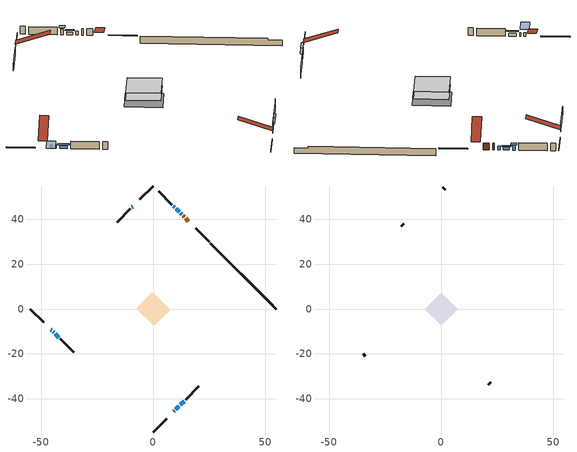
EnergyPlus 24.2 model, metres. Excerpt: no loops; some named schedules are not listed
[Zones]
conditioned space
 floor adiabatic (AdiabaticFloorConstruction): -7.3,0 0,7.3 7.3,0 0,-7.3 z0.69
 floor foundation (Slab1 construction): -7.33,0.65 -0.65,7.33 7.33,-0.65 0.65,-7.33 z-1.65
 wall outside (RimJoist1 construction): 0,-54.83 6.01,-48.82 / -54.83,0 -48.82,-6.01 / 0,54.83 -6.01,48.82 / 24.86,29.97 18.85,35.98 z0.69:0.99
 wall outside (AdiabaticWallConstruction 1): 15.66,39.16 14.4,40.42 / 13.75,41.08 13.34,41.48 z0.69:2.72
 wall outside (AdiabaticWallConstruction): -45.63,-9.19 -45.25,-9.57 / 12.69,42.14 12.19,42.64 / -9.19,45.63 -9.52,45.31 / 9.19,-45.63 9.44,-45.39 / -44.6,-10.23 -44.39,-10.43 z0.69:1.91; 10.09,-44.73 11.39,-43.44 z0.69:2.82; 11.53,43.3 10.24,44.59 / -43.74,-11.09 -42.12,-12.71 z0.69:1.61; 9.58,45.25 9.01,45.82 / 12.04,-42.78 13.77,-41.06 z0.69:2.52
 wall outside (Wall1 construction): 14.43,-40.4 20.38,-34.44 / -41.46,-13.36 -35.51,-19.32 / -10.18,44.65 -16.13,38.69 / 8.35,46.48 2.39,52.43 z0.69:3.13
 wall foundation (FoundationWall1 construction): 25.51,29.31,-1.65 25.51,29.31,0.69 51.89,2.93,0.69 51.89,2.93,0.16 54.83,0,0.16 54.83,0,-1.65
 window (WindowConstruction 5): -45.63,-9.2 -45.25,-9.57 z0.69:1.91
 window (WindowConstruction 6): 12.69,42.14 12.19,42.64 z0.69:1.91
 window (WindowConstruction 7): -9.2,45.63 -9.52,45.31 z0.69:1.91
 window (WindowConstruction 8): 9.2,-45.63 9.44,-45.39 z0.69:1.91
 window (WindowConstruction 9): -44.6,-10.23 -44.39,-10.43 z0.69:1.91
 window (WindowConstruction): 10.1,-44.73 11.39,-43.44 z0.69:2.82
 window (WindowConstruction 1): 11.53,43.3 10.24,44.59 z0.69:1.6
 window (WindowConstruction 2): 9.58,45.25 9.01,45.82 z0.69:2.52
 window (WindowConstruction 3): 12.05,-42.78 13.77,-41.06 z0.69:2.52
 window (WindowConstruction 4): -43.74,-11.09 -42.12,-12.71 z0.69:1.6
 door (Door): 15.66,39.16 14.4,40.42 z0.69:2.72
 door (Door 1): 13.75,41.08 13.35,41.48 z0.69:2.72
 ceiling adiabatic (AdiabaticFloorConstruction): 0,-7.3 7.3,0 0,7.3 -7.3,0 z0.69
attic - vented
 floor to conditioned space (Floor1 construction Reversed): -7.3,0 0,7.3 7.3,0 0,-7.3 z3.13
 wall outside (Wall2 construction): 21.04,-33.79 22.12,-32.71 / -34.85,-19.98 -33.77,-21.05 / -16.79,38.04 -17.87,36.96 / 1.74,53.09 0.66,54.17 z0.69:3.13
 roof outside (Roof1 construction): 8.54,-46.29,3.13 1.43,-39.18,6.48 -0.44,-41.05,6.48 6.67,-48.16,3.13; -46.29,-8.54,3.13 -39.18,-1.43,6.48 -41.05,0.44,6.48 -48.16,-6.67,3.13; -8.54,46.29,3.13 -1.43,39.18,6.48 0.44,41.05,6.48 -6.67,48.16,3.13; 16.32,38.51,3.13 9.21,31.4,6.48 11.08,29.52,6.48 18.19,36.63,3.13
shading: -44.5,-10.33 -46.39,-8.44 -49.84,-11.89 -47.95,-13.78 z2.98; 12.03,-42.79 9.45,-45.38 9.88,-45.81 12.46,-43.22 z3.73; 9.91,44.92 11.85,42.97 12.29,43.4 10.34,45.35 z2.06; 8.68,46.15 9.9,44.92 10.77,45.78 9.54,47.01 z2.98; 14.41,-40.41 11.4,-43.43 11.83,-43.86 14.84,-40.84 z3.43; -41.69,-13.14 -44.17,-10.66 -44.6,-11.09 -42.12,-13.57 z2.21
[Building]
Building 1: Terrain=Suburbs
[Site:Location]
Quebec Intl AP_QC: Latitude {deg}=46.8; Longitude {deg}=-71.38; Time Zone {hr}=-5; Elevation {m}=74; Keep Site Location Information=Yes
[Site:GroundTemperature:Shallow]
0.0108218, -2.24938, -2.43038, -1.3578, 2.94801, 7.23376, 10.9493, 13.303, 13.5029, 11.5886, 7.96783, 3.81355
[Site:WaterMainsTemperature]
Calculation Method=Schedule; Temperature Schedule=mains temperature schedule
[Material] Roughness=Rough; Thermal Absorptance=0.9
Name | Thickness {m} | Conductivity {W/m-K} | Density {kg/m3} | Specific Heat {J/kg-K} | Solar Absorptance | Visible Absorptance
asphalt or fiberglass shingles | 0.00635 | 0.162714 | 1121.4 | 1465.45 | 0.4 | 0.4
ceiling loosefill ins | 0.0846667 | 0.0480833 | 16.02 | 1046.75 | 0.7 | 0.7
ceiling stud and cavity | 0.1397 | 0.610272 | 65.682 | 1177.47 | 0.7 | 0.7
concrete 4.0 in. | 0.1016 | 1.803125 | 2242.8 | 837.4 | 0.7 | 0.7
concrete 8.0 in. | 0.2032 | 1.803125 | 2242.8 | 837.4 | 0.7 | 0.7
door material | 0.04445 | 0.188738 | 512.64 | 1214.23 | 0.7 | 0.7
door material 1 | 0.04445 | 0.0451087 | 512.64 | 1214.23 | 0.7 | 0.7
exterior vertical ins | 0.00348558 | 0.029427 | 32.04 | 1214.23 | 0.7 | 0.7
floor covering | 0.0127 | 0.0433444 | 54.468 | 1339.84 | 0.6 | 0.6
floor rigid ins; wall rigid ins | 0.512978 | 0.029427 | 32.04 | 1214.23 | 0.7 | 0.7
floor stud and cavity | 0.1397 | 1.75129 | 37.0049 | 1207.88 | 0.7 | 0.7
furniture material conditioned space 1 | 0.1524 | 0.115458 | 640.8 | 1214.23 | 0.6 | 0.6
gypsum board | 0.0127 | 0.160291 | 801 | 837.4 | 0.6 | 0.6
gypsum board 1 | 0.0127 | 0.160291 | 801 | 837.4 | 0.7 | 0.7
osb sheathing 0.5 in. | 0.0127 | 0.115458 | 512.64 | 1214.23 | 0.7 | 0.7
osb sheathing 0.75 in. | 0.01905 | 0.115458 | 512.64 | 1214.23 | 0.7 | 0.7
osb sheathing 2.0 in. | 0.0508 | 0.115458 | 512.64 | 1214.23 | 0.7 | 0.7
rim joist stud and cavity | 0.0508 | 0.0377331 | 125.044 | 1163.47 | 0.6 | 0.6
wall stud and cavity | 0.1397 | 0.0729212 | 139.0536 | 1170.24 | 0.7 | 0.7
wall stud and cavity 1 | 0.0889 | 6.1454 | 50.32683 | 1063.81 | 0.6 | 0.6
wall stud and cavity 2 | 0.0889 | 0.380278 | 52.3479 | 1209.89 | 0.7 | 0.7
wall stud and cavity 3 | 0.0889 | 0.391764 | 83.0341 | 1211.67 | 0.7 | 0.7
wood siding | 0.0254 | 0.102417 | 544.68 | 1172.36 | 0.4 | 0.4
wood siding 1 | 0.00254 | 0.102417 | 544.68 | 1172.36 | 0.4 | 0.4
wood siding 2; wood siding 3; wood siding 4 | 0.0254 | 0.102417 | 544.68 | 1172.36 | 0.7 | 0.7
[WindowMaterial:SimpleGlazingSystem]
Name | U-Factor {W/m2-K} | Solar Heat Gain Coefficient
WindowMaterial | 2.89237 | 0.66
WindowMaterial 1 | 2.96619 | 0.55
WindowMaterial 2 | 3.03546 | 0.47
WindowMaterial 3 | 2.8884 | 0.67
WindowMaterial 4 | 2.97868 | 0.53
WindowMaterial 5 | 3.02751 | 0.48
WindowMaterial 6 | 4.42657 | 0.47
WindowMaterial 7 | 4.60599 | 0.51
WindowMaterial 8 | 4.45837 | 0.47
WindowMaterial 9 | 4.33856 | 0.45
[Construction]
AdiabaticFloorConstruction: floor stud and cavity, floor rigid ins, osb sheathing 0.75 in., floor covering
AdiabaticWallConstruction: wood siding 3, wall rigid ins, wall stud and cavity 2, gypsum board
AdiabaticWallConstruction 1: wood siding 4, wall rigid ins, wall stud and cavity 2, gypsum board
Door: door material
Door 1: door material 1
Floor1 construction Reversed: gypsum board, ceiling stud and cavity, ceiling loosefill ins
FoundationWall1 construction: concrete 8.0 in., gypsum board 1
furniture construction conditioned space 1: furniture material conditioned space 1
PartitionWallConstruction: gypsum board, wall stud and cavity 3, gypsum board
RimJoist1 construction: wood siding 2, osb sheathing 2.0 in., rim joist stud and cavity
Roof1 construction: asphalt or fiberglass shingles
Slab1 construction: concrete 4.0 in.
Wall1 construction: wood siding, osb sheathing 0.5 in., wall stud and cavity, gypsum board
Wall2 construction: wood siding 1, wall stud and cavity 1
WindowConstruction: WindowMaterial
WindowConstruction 1: WindowMaterial 1
WindowConstruction 2: WindowMaterial 2
WindowConstruction 3: WindowMaterial 3
WindowConstruction 4: WindowMaterial 4
WindowConstruction 5: WindowMaterial 5
WindowConstruction 6: WindowMaterial 6
WindowConstruction 7: WindowMaterial 7
WindowConstruction 8: WindowMaterial 8
WindowConstruction 9: WindowMaterial 9
[Zone] Multiplier=1; Part of Total Floor Area=Yes
Name | Volume {m3}
attic - vented | 57.9749
conditioned space | 535.9
[Space]
Name | Zone | Volume {m3}
attic - vented 1 | attic - vented | 57.9749
conditioned space 1 | conditioned space | 535.9
[ZoneInfiltration:EffectiveLeakageArea]
infil attic - vented 1: Zone or Space=attic - vented 1; Schedule=Always On Discrete; Effective Air Leakage Area {cm2}=3934.52; Stack Coefficient=0.000402618; Wind Coefficient=1.35571e-05
[ZoneMixing]
whole house fan mix: Zone or Space=attic - vented; Schedule=Always On Continuous; Design Flow Rate Calculation Method=Flow/Zone; Design Flow Rate {m3/s}=0; Source Zone or Space=conditioned space
[SurfaceProperty:ExposedFoundationPerimeter]
Slab1: Exposed Perimeter Calculation Method=TotalExposedPerimeter; Total Exposed Perimeter {m}=41.453
[InternalMass] Zone or ZoneList=conditioned space; Space or SpaceList=conditioned space 1
Name | Construction | Surface Area {m2}
furniture mass conditioned space 1 | furniture construction conditioned space 1 | 85.2798
partition wall mass | PartitionWallConstruction | 213.199
[Lights]
interior lighting: Zone or ZoneList or Space or SpaceList=conditioned space 1; Schedule=interior lighting schedule; Design Level Calculation Method=LightingLevel; Lighting Level {W}=343.2; Return Air Fraction=0; Fraction Radiant=0.6; Fraction Visible=0.2; Fraction Replaceable=1
[People]
occupants: Zone or ZoneList or Space or SpaceList=conditioned space 1; Number of People Schedule=occupants schedule; Number of People Calculation Method=People; Number of People=3; Fraction Radiant=0.314171; Sensible Heat Fraction=0.56303; Activity Level Schedule=occupants activity schedule; Carbon Dioxide Generation Rate {m3/s-W}=0; Enable ASHRAE 55 Comfort Warnings=No; Mean Radiant Temperature Calculation Type=EnclosureAveraged
[ElectricEquipment] Zone or ZoneList or Space or SpaceList=conditioned space 1; Design Level Calculation Method=EquipmentLevel
Name | Schedule | Design Level {W} | Fraction Latent | Fraction Radiant | Fraction Lost
clothes dryer | clothes dryer schedule | 140.772 | 0.015 | 0.081 | 0.85
clothes washer | clothes washer schedule | 32.1985 | 0.03 | 0.162 | 0.7
cooking range | cooking range schedule | 215.147 | 0.08 | 0.432 | 0.2
dishwasher | dishwasher schedule | 66.8632 | 0.3 | 0.18 | 0.4
fridge | fridge schedule | 72.9452 | 0 | 0.6 | 0
mech vent house fan | mech vent house fan schedule | 0 | 0 | 0 | 1
mech vent house fan cfis | mech vent house fan cfis schedule | 0 | 0 | 0 | 0
mech vent range fan 0 | mech vent range fan 0 schedule | 57 | 0 | 0 | 1
misc plug loads | misc plug loads schedule | 494.7 | 0.045 | 0.513 | 0.1
whole house fan | Always On Discrete | 0 | 0 | 0 | 1
[OtherEquipment] Zone or ZoneList or Space or SpaceList=conditioned space 1; Design Level Calculation Method=EquipmentLevel
Name | Fuel Type | Schedule | Design Level {W} | Fraction Latent | Fraction Radiant | Fraction Lost
clothes dryer 1 | Electricity | clothes dryer schedule | 0 | 0.015 | 0.081 | 0.85
cooking range 1 | Electricity | cooking range schedule | 0 | 0.08 | 0.432 | 0.2
general water use latent | None | general water use schedule | 62.594 | 1 | 0 | 0
general water use sensible | None | general water use schedule | -61.6891 | 0 | 0.6 | 0
mech vent house fan latent load | None | Always On Discrete | 0 | 1 | 0 | 0
mech vent house fan sensible load | None | Always On Discrete | 0 | 0 | 0 | 0
water heater energy adjustment1 | Electricity | Always On Discrete | 0.01 | 0 | 0 | 1
[ZoneInfiltration:DesignFlowRate] Zone or ZoneList or Space or SpaceList=conditioned space 1; Schedule=Always On Discrete; Design Flow Rate Calculation Method=Flow/Zone; Design Flow Rate {m3/s}=0
infil flow; natural vent flow; whole house fan flow
[ZoneControl:Thermostat]
conditioned space Thermostat: Zone or ZoneList=conditioned space; Control Type Schedule=conditioned space Thermostat Schedule; Control 1=conditioned space temperature setpoint; Temperature Difference Between Cutout And Setpoint {deltaC}=0
[ZoneHVAC:Baseboard:Convective:Electric]
electric baseboard: Availability Schedule=Always On Discrete; Heating Design Capacity {W}=15167.9; Efficiency=1
[AirLoopHVAC:UnitarySystem] Control Type=Load; Controlling Zone or Thermostat Location=conditioned space; Dehumidification Control Type=None; Availability Schedule=Always On Discrete; Fan Placement=BlowThrough; DX Heating Coil Sizing Ratio=1; Use DOAS DX Cooling Coil=No; Minimum Supply Air Temperature {C}=2; Latent Load Control=SensibleOnlyLoadControl; Cooling Supply Air Flow Rate Method=None; Heating Supply Air Flow Rate Method=SupplyAirFlowRate; Heating Supply Air Flow Rate {m3/s}=0.00141584; No Load Supply Air Flow Rate Method=SupplyAirFlowRate; No Load Supply Air Flow Rate {m3/s}=0; No Load Supply Air Flow Rate Control Set To Low Speed=Yes; Maximum Supply Air Temperature {C}=48.8889; Maximum Outdoor Dry-Bulb Temperature for Supplemental Heater Operation {C}=21; Ancillary On-Cycle Electric Power {W}=0; Ancillary Off-Cycle Electric Power {W}=0
Name | Supply Fan | Supply Air Fan Operating Mode Schedule | Heating Coil
unit heater unitary system | unit heater supply fan | unit heater auto fan schedule | unit heater htg coil
unit heater unitary system 1 | unit heater supply fan 1 | unit heater auto fan schedule 1 | unit heater htg coil 1
[Fan:SystemModel] Availability Schedule=Always On Discrete; Design Maximum Air Flow Rate {m3/s}=0.00141584; Speed Control Method=Discrete; Electric Power Minimum Flow Rate Fraction=0.2; Design Pressure Rise {Pa}=500; Motor Efficiency=1; Motor In Air Stream Fraction=1; Design Electric Power Consumption {W}=Autosize; Design Power Sizing Method=PowerPerFlow; Electric Power Per Unit Flow Rate Per Unit Pressure {W/((m3/s)-Pa)}=1.66667; Fan Total Efficiency=0.7; Motor Loss Radiative Fraction=0; Number of Speeds=1; Speed Flow Fraction 1=1; Speed Electric Power Fraction 1=1
Name | Electric Power Per Unit Flow Rate {W/(m3/s)}
unit heater supply fan | 28251.7
unit heater supply fan 1 | 1e-06
[Coil:Heating:Fuel] Availability Schedule=Always On Discrete; Fuel Type=OtherFuel1; Burner Efficiency=0.3; Nominal Capacity {W}=0.293071; On Cycle Parasitic Electric Load {W}=0; Off Cycle Parasitic Fuel Load {W}=0
unit heater htg coil; unit heater htg coil 1
[Zone equipment]
conditioned space: electric baseboard, unit heater unitary system, unit heater unitary system 1
[Foundation:Kiva]
Foundation Kiva 1: Initial Indoor Air Temperature {C}=18; Wall Height Above Grade {m}=0.690006; Wall Depth Below Slab {m}=0.2032; Custom Block Material Name 1=exterior vertical ins; Custom Block Depth 1 {m}=2.34001; Custom Block X Position 1 {m}=0.2159; Custom Block Z Position 1 {m}=0
[Foundation:Kiva:Settings]
Soil Conductivity {W/m-K}=0.849921; Soil Density {kg/m3}=1842.3; Soil Specific Heat {J/kg-K}=418.7; Ground Solar Absorptivity=0.9; Ground Thermal Absorptivity=0.9; Ground Surface Roughness {m}=0.03; Far-Field Width {m}=40; Deep-Ground Boundary Condition=ZeroFlux; Deep-Ground Depth {m}=40; Minimum Cell Dimension {m}=0.2; Maximum Cell Growth Coefficient=3; Simulation Timestep=Timestep
[Exterior:Lights]
exterior lighting: Schedule=exterior lighting schedule; Design Level {W}=75.6
[EnergyManagementSystem:GlobalVariable]
infil_program_Qfan
infil_program_Qinf
natural_vent_program_Qnv
natural_vent_program_Qwhf
[EnergyManagementSystem:Sensor]
Name | Output:Variable or Output:Meter Index Key | Output:Variable or Output:Meter
airflow_gain | infil flow | Infiltration Sensible Heat Gain Energy
airflow_gain_1 | natural vent flow | Infiltration Sensible Heat Gain Energy
airflow_gain_2 | whole house fan flow | Infiltration Sensible Heat Gain Energy
airflow_loss | infil flow | Infiltration Sensible Heat Loss Energy
airflow_loss_1 | natural vent flow | Infiltration Sensible Heat Loss Energy
airflow_loss_2 | whole house fan flow | Infiltration Sensible Heat Loss Energy
clg_load_cond |  | Cooling:EnergyTransfer:Zone:CONDITIONED SPACE
clg_sp_s; clg_sp_s_1 | cooling setpoint | Schedule Value
clothes_dryer_exhaust_0_sch_s | clothes dryer exhaust 0 schedule | Schedule Value
conditioned_space_clg_unmet_s | conditioned space | Zone Cooling Setpoint Not Met Time
conditioned_space_htg_unmet_s | conditioned space | Zone Heating Setpoint Not Met Time
cool_season | cooling season schedule | Schedule Value
fridge_tin_s | conditioned space | Zone Mean Air Temperature
htg_load_cond |  | Heating:EnergyTransfer:Zone:CONDITIONED SPACE
htg_sp_s; htg_sp_s_1 | heating setpoint | Schedule Value
ig_ee_conv | clothes dryer | Electric Equipment Convective Heating Energy
ig_ee_conv_2 | cooking range | Electric Equipment Convective Heating Energy
ig_ee_conv_4 | fridge | Electric Equipment Convective Heating Energy
ig_ee_conv_5 | misc plug loads | Electric Equipment Convective Heating Energy
ig_ee_conv_6 | whole house fan | Electric Equipment Convective Heating Energy
ig_ee_rad | clothes dryer | Electric Equipment Radiant Heating Energy
ig_ee_rad_2 | cooking range | Electric Equipment Radiant Heating Energy
ig_ee_rad_4 | fridge | Electric Equipment Radiant Heating Energy
ig_ee_rad_5 | misc plug loads | Electric Equipment Radiant Heating Energy
ig_ee_rad_6 | whole house fan | Electric Equipment Radiant Heating Energy
ig_lgt_conv | interior lighting | Lights Convective Heating Energy
ig_lgt_rad | interior lighting | Lights Radiant Heating Energy
ig_lgt_vis | interior lighting | Lights Visible Radiation Heating Energy
ig_oe_conv | clothes dryer 1 | Other Equipment Convective Heating Energy
ig_oe_conv_1 | cooking range 1 | Other Equipment Convective Heating Energy
ig_oe_conv_2 | general water use latent | Other Equipment Convective Heating Energy
ig_oe_conv_3 | general water use sensible | Other Equipment Convective Heating Energy
ig_oe_conv_4 | water heater energy adjustment1 | Other Equipment Convective Heating Energy
ig_oe_rad | clothes dryer 1 | Other Equipment Radiant Heating Energy
ig_oe_rad_1 | cooking range 1 | Other Equipment Radiant Heating Energy
ig_oe_rad_2 | general water use latent | Other Equipment Radiant Heating Energy
ig_oe_rad_3 | general water use sensible | Other Equipment Radiant Heating Energy
ig_oe_rad_4 | water heater energy adjustment1 | Other Equipment Radiant Heating Energy
ig_ppl_conv | occupants | People Convective Heating Energy
ig_ppl_rad | occupants | People Radiant Heating Energy
im_conv | furniture mass conditioned space 1 | Surface Inside Face Convection Heat Gain Energy
im_conv_1 | partition wall mass | Surface Inside Face Convection Heat Gain Energy
im_ig | furniture mass conditioned space 1 | Surface Inside Face Internal Gains Radiation Heat Gain Energy
im_ig_1 | partition wall mass | Surface Inside Face Internal Gains Radiation Heat Gain Energy
im_lgt | furniture mass conditioned space 1 | Surface Inside Face Lights Radiation Heat Gain Energy
im_lgt_1 | partition wall mass | Surface Inside Face Lights Radiation Heat Gain Energy
im_sol | furniture mass conditioned space 1 | Surface Inside Face Solar Radiation Heat Gain Energy
im_sol_1 | partition wall mass | Surface Inside Face Solar Radiation Heat Gain Energy
im_surf | furniture mass conditioned space 1 | Surface Inside Face Net Surface Thermal Radiation Heat Gain Energy
im_surf_1 | partition wall mass | Surface Inside Face Net Surface Thermal Radiation Heat Gain Energy
mech_vent_range_fan_0_sch_s | mech vent range fan 0 schedule | Schedule Value
mv_conv | mech vent house fan | Electric Equipment Convective Heating Energy
mv_conv_1 | mech vent house fan cfis | Electric Equipment Convective Heating Energy
mv_conv_2 | mech vent range fan 0 | Electric Equipment Convective Heating Energy
mv_conv_3 | mech vent house fan latent load | Other Equipment Convective Heating Energy
mv_conv_4 | mech vent house fan sensible load | Other Equipment Convective Heating Energy
mv_rad | mech vent house fan | Electric Equipment Radiant Heating Energy
mv_rad_1 | mech vent house fan cfis | Electric Equipment Radiant Heating Energy
mv_rad_2 | mech vent range fan 0 | Electric Equipment Radiant Heating Energy
mv_rad_3 | mech vent house fan latent load | Other Equipment Radiant Heating Energy
mv_rad_4 | mech vent house fan sensible load | Other Equipment Radiant Heating Energy
natural_vent_s | natural vent schedule | Schedule Value
out_pb_s |  | Site Outdoor Air Barometric Pressure
out_wt_s |  | Site Outdoor Air Humidity Ratio
site_vw_s |  | Site Wind Speed
ss_back_out | Window1 | Surface Window Shortwave from Zone Back Out Window Heat Transfer Rate
ss_back_out_1 | Window11 | Surface Window Shortwave from Zone Back Out Window Heat Transfer Rate
ss_back_out_2 | Window13 | Surface Window Shortwave from Zone Back Out Window Heat Transfer Rate
ss_back_out_3 | Window14 | Surface Window Shortwave from Zone Back Out Window Heat Transfer Rate
ss_back_out_4 | Window15 | Surface Window Shortwave from Zone Back Out Window Heat Transfer Rate
ss_back_out_5 | Window2 | Surface Window Shortwave from Zone Back Out Window Heat Transfer Rate
ss_back_out_6 | Window3 | Surface Window Shortwave from Zone Back Out Window Heat Transfer Rate
ss_back_out_7 | Window5 | Surface Window Shortwave from Zone Back Out Window Heat Transfer Rate
ss_back_out_8 | Window7 | Surface Window Shortwave from Zone Back Out Window Heat Transfer Rate
ss_back_out_9 | Window8 | Surface Window Shortwave from Zone Back Out Window Heat Transfer Rate
ss_conv | Door1 | Surface Inside Face Convection Heat Gain Energy
ss_conv_1 | Door2 | Surface Inside Face Convection Heat Gain Energy
ss_conv_10 | Window7 | Surface Inside Face Convection Heat Gain Energy
ss_conv_11 | Window8 | Surface Inside Face Convection Heat Gain Energy
ss_conv_2 | Window1 | Surface Inside Face Convection Heat Gain Energy
ss_conv_3 | Window11 | Surface Inside Face Convection Heat Gain Energy
ss_conv_4 | Window13 | Surface Inside Face Convection Heat Gain Energy
ss_conv_5 | Window14 | Surface Inside Face Convection Heat Gain Energy
ss_conv_6 | Window15 | Surface Inside Face Convection Heat Gain Energy
ss_conv_7 | Window2 | Surface Inside Face Convection Heat Gain Energy
ss_conv_8 | Window3 | Surface Inside Face Convection Heat Gain Energy
ss_conv_9 | Window5 | Surface Inside Face Convection Heat Gain Energy
ss_ig | Door1 | Surface Inside Face Internal Gains Radiation Heat Gain Energy
ss_ig_1 | Door2 | Surface Inside Face Internal Gains Radiation Heat Gain Energy
ss_ig_10 | Window7 | Surface Inside Face Internal Gains Radiation Heat Gain Energy
ss_ig_11 | Window8 | Surface Inside Face Internal Gains Radiation Heat Gain Energy
ss_ig_2 | Window1 | Surface Inside Face Internal Gains Radiation Heat Gain Energy
ss_ig_3 | Window11 | Surface Inside Face Internal Gains Radiation Heat Gain Energy
ss_ig_4 | Window13 | Surface Inside Face Internal Gains Radiation Heat Gain Energy
ss_ig_5 | Window14 | Surface Inside Face Internal Gains Radiation Heat Gain Energy
ss_ig_6 | Window15 | Surface Inside Face Internal Gains Radiation Heat Gain Energy
ss_ig_7 | Window2 | Surface Inside Face Internal Gains Radiation Heat Gain Energy
ss_ig_8 | Window3 | Surface Inside Face Internal Gains Radiation Heat Gain Energy
ss_ig_9 | Window5 | Surface Inside Face Internal Gains Radiation Heat Gain Energy
ss_lgt | Door1 | Surface Inside Face Lights Radiation Heat Gain Energy
ss_lgt_1 | Door2 | Surface Inside Face Lights Radiation Heat Gain Energy
ss_sol | Door1 | Surface Inside Face Solar Radiation Heat Gain Energy
ss_sol_1 | Door2 | Surface Inside Face Solar Radiation Heat Gain Energy
ss_surf | Door1 | Surface Inside Face Net Surface Thermal Radiation Heat Gain Energy
ss_surf_1 | Door2 | Surface Inside Face Net Surface Thermal Radiation Heat Gain Energy
ss_surf_10 | Window7 | Surface Inside Face Net Surface Thermal Radiation Heat Gain Energy
ss_surf_11 | Window8 | Surface Inside Face Net Surface Thermal Radiation Heat Gain Energy
ss_surf_2 | Window1 | Surface Inside Face Net Surface Thermal Radiation Heat Gain Energy
ss_surf_3 | Window11 | Surface Inside Face Net Surface Thermal Radiation Heat Gain Energy
ss_surf_4 | Window13 | Surface Inside Face Net Surface Thermal Radiation Heat Gain Energy
ss_surf_5 | Window14 | Surface Inside Face Net Surface Thermal Radiation Heat Gain Energy
ss_surf_6 | Window15 | Surface Inside Face Net Surface Thermal Radiation Heat Gain Energy
ss_surf_7 | Window2 | Surface Inside Face Net Surface Thermal Radiation Heat Gain Energy
ss_surf_8 | Window3 | Surface Inside Face Net Surface Thermal Radiation Heat Gain Energy
ss_surf_9 | Window5 | Surface Inside Face Net Surface Thermal Radiation Heat Gain Energy
ss_trans_in | Window1 | Surface Window Transmitted Solar Radiation Rate
ss_trans_in_1 | Window11 | Surface Window Transmitted Solar Radiation Rate
ss_trans_in_2 | Window13 | Surface Window Transmitted Solar Radiation Rate
ss_trans_in_3 | Window14 | Surface Window Transmitted Solar Radiation Rate
ss_trans_in_4 | Window15 | Surface Window Transmitted Solar Radiation Rate
ss_trans_in_5 | Window2 | Surface Window Transmitted Solar Radiation Rate
ss_trans_in_6 | Window3 | Surface Window Transmitted Solar Radiation Rate
ss_trans_in_7 | Window5 | Surface Window Transmitted Solar Radiation Rate
ss_trans_in_8 | Window7 | Surface Window Transmitted Solar Radiation Rate
ss_trans_in_9 | Window8 | Surface Window Transmitted Solar Radiation Rate
ss_trans_out | Window1 | Surface Inside Face Initial Transmitted Diffuse Transmitted Out Window Solar Radiation Rate
ss_trans_out_1 | Window11 | Surface Inside Face Initial Transmitted Diffuse Transmitted Out Window Solar Radiation Rate
ss_trans_out_2 | Window13 | Surface Inside Face Initial Transmitted Diffuse Transmitted Out Window Solar Radiation Rate
ss_trans_out_3 | Window14 | Surface Inside Face Initial Transmitted Diffuse Transmitted Out Window Solar Radiation Rate
ss_trans_out_4 | Window15 | Surface Inside Face Initial Transmitted Diffuse Transmitted Out Window Solar Radiation Rate
ss_trans_out_5 | Window2 | Surface Inside Face Initial Transmitted Diffuse Transmitted Out Window Solar Radiation Rate
ss_trans_out_6 | Window3 | Surface Inside Face Initial Transmitted Diffuse Transmitted Out Window Solar Radiation Rate
ss_trans_out_7 | Window5 | Surface Inside Face Initial Transmitted Diffuse Transmitted Out Window Solar Radiation Rate
ss_trans_out_8 | Window7 | Surface Inside Face Initial Transmitted Diffuse Transmitted Out Window Solar Radiation Rate
ss_trans_out_9 | Window8 | Surface Inside Face Initial Transmitted Diffuse Transmitted Out Window Solar Radiation Rate
s_conv | Floor1 | Surface Inside Face Convection Heat Gain Energy
s_conv_1 | FoundationWall1 | Surface Inside Face Convection Heat Gain Energy
s_conv_10 | Wall1:225 | Surface Inside Face Convection Heat Gain Energy
s_conv_11 | Wall1:315 | Surface Inside Face Convection Heat Gain Energy
s_conv_12 | Wall1:45 | Surface Inside Face Convection Heat Gain Energy
s_conv_2 | inferred conditioned ceiling | Surface Inside Face Convection Heat Gain Energy
s_conv_3 | inferred conditioned floor | Surface Inside Face Convection Heat Gain Energy
s_conv_4 | RimJoist1:135 | Surface Inside Face Convection Heat Gain Energy
